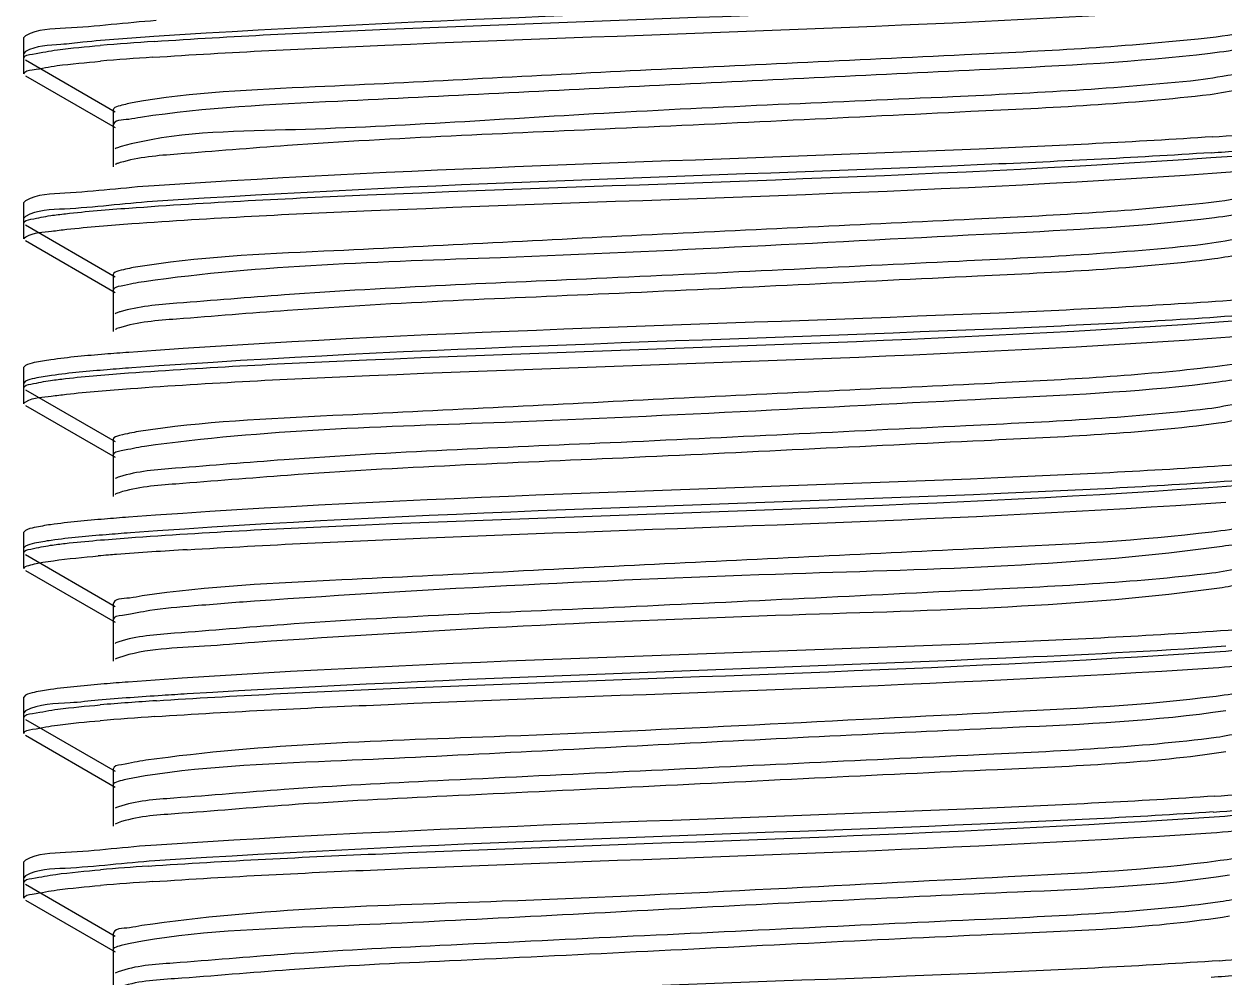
# Model space of a CAD drawing. Extents: x 1382187 to 1725648, y 860327 to 1571294.
# Drawn here: x 1506708.5 to 1506881.7, y 1253010.8 to 1253148.5 of the extents above; entities that cross this region are included whole.
import ezdxf

# ---------------------------------------------------------------- set-up
doc = ezdxf.new("R2010")
doc.units = 0
doc.header["$LTSCALE"] = 1000
doc.header["$MEASUREMENT"] = 0

msp = doc.modelspace()

# ---------------------------------------------------------------- linework, layer by layer
at = {"linetype": 'Continuous'}
for p, q in [((1506708.69, 1253146.79), (1506708.46, 1253146.52)), ((1506708.46, 1253143.55), (1506708.46, 1253146.52)), ((1506708.46, 1253143.55), (1506708.46, 1253146.52)), ((1506708.69, 1253144.51), (1506708.46, 1253144.25)), ((1506708.46, 1253141.27), (1506708.46, 1253144.25)), ((1506708.46, 1253141.27), (1506708.46, 1253144.25)), ((1506708.69, 1253143.29), (1506721.61, 1253135.8)), ((1506708.69, 1253141.01), (1506721.61, 1253133.53)), ((1506721.35, 1253136.11), (1506721.35, 1253130.15)), ((1506721.35, 1253133.83), (1506721.35, 1253127.87)), ((1506708.69, 1253122.97), (1506708.46, 1253122.71)), ((1506708.46, 1253119.73), (1506708.46, 1253122.71)), ((1506708.46, 1253119.73), (1506708.46, 1253122.71)), ((1506708.69, 1253120.69), (1506708.46, 1253120.43)), ((1506708.46, 1253117.46), (1506708.46, 1253120.43)), ((1506708.46, 1253117.46), (1506708.46, 1253120.43)), ((1506708.69, 1253119.47), (1506721.61, 1253111.99)), ((1506708.69, 1253117.2), (1506721.61, 1253109.71)), ((1506721.35, 1253112.29), (1506721.35, 1253106.34)), ((1506721.35, 1253110.01), (1506721.35, 1253104.06)), ((1506708.69, 1253099.16), (1506708.46, 1253098.9)), ((1506708.46, 1253095.92), (1506708.46, 1253098.9)), ((1506708.46, 1253095.92), (1506708.46, 1253098.9)), ((1506708.69, 1253096.88), (1506708.46, 1253096.62)), ((1506708.46, 1253093.64), (1506708.46, 1253096.62)), ((1506708.46, 1253093.64), (1506708.46, 1253096.62)), ((1506708.69, 1253095.66), (1506721.61, 1253088.18)), ((1506708.69, 1253093.38), (1506721.61, 1253085.9)), ((1506721.35, 1253088.48), (1506721.35, 1253082.53)), ((1506721.35, 1253086.2), (1506721.35, 1253080.25)), ((1506708.69, 1253075.35), (1506708.46, 1253075.09)), ((1506708.46, 1253072.11), (1506708.46, 1253075.09)), ((1506708.46, 1253072.11), (1506708.46, 1253075.09)), ((1506708.69, 1253073.07), (1506708.46, 1253072.81)), ((1506708.46, 1253069.83), (1506708.46, 1253072.81)), ((1506708.46, 1253069.83), (1506708.46, 1253072.81)), ((1506708.69, 1253071.85), (1506721.61, 1253064.37)), ((1506708.69, 1253069.57), (1506721.61, 1253062.09)), ((1506721.35, 1253064.67), (1506721.35, 1253058.71)), ((1506721.35, 1253062.39), (1506721.35, 1253056.44)), ((1506708.69, 1253051.53), (1506708.46, 1253051.27)), ((1506708.46, 1253048.3), (1506708.46, 1253051.27)), ((1506708.46, 1253048.3), (1506708.46, 1253051.27)), ((1506708.69, 1253049.26), (1506708.46, 1253048.99)), ((1506708.46, 1253046.02), (1506708.46, 1253048.99)), ((1506708.46, 1253046.02), (1506708.46, 1253048.99)), ((1506708.69, 1253048.04), (1506721.61, 1253040.55)), ((1506708.69, 1253045.76), (1506721.61, 1253038.27)), ((1506721.35, 1253040.85), (1506721.35, 1253034.9)), ((1506721.35, 1253038.58), (1506721.35, 1253032.62)), ((1506722.07, 1253033.12), (1506721.61, 1253032.92)), ((1506708.69, 1253027.72), (1506708.46, 1253027.46)), ((1506708.46, 1253024.48), (1506708.46, 1253027.46)), ((1506708.46, 1253024.48), (1506708.46, 1253027.46)), ((1506708.69, 1253025.44), (1506708.46, 1253025.18)), ((1506708.46, 1253022.2), (1506708.46, 1253025.18)), ((1506708.46, 1253022.2), (1506708.46, 1253025.18)), ((1506708.69, 1253024.22), (1506721.61, 1253016.74)), ((1506708.69, 1253021.94), (1506721.61, 1253014.46)), ((1506721.35, 1253017.04), (1506721.35, 1253011.09)), ((1506721.35, 1253014.76), (1506721.35, 1253008.81)), ((1506722.04, 1253011.58), (1506721.61, 1253011.39))]:
    msp.add_line(p, q, dxfattribs=at)
for centre, radius, start, end in [((1506754.91, 1252723.46), 423.41, 93.7453, 94.7999), ((1506754.63, 1252724.73), 419.86, 93.7678, 94.8005), ((1506852.38, 1253556.48), 425.19, 273.7335, 274.8002), ((1506852.12, 1253557.5), 428.51, 273.7127, 274.7998), ((1506748.96, 1252723.18), 349.74, 94.4537, 94.6434), ((1506766.77, 1252485.21), 588.37, 93.38519, 94.38326), ((1506744.52, 1252777.7), 295.04, 94.6411, 94.9251), ((1506755.33, 1252622.87), 428.77, 93.7117, 94.7991), ((1506755.06, 1252623.99), 425.36, 93.7331, 94.7996), ((1506852.8, 1253455.84), 419.79, 273.7678, 274.801), ((1506852.53, 1253457.05), 423.29, 273.7455, 274.8005), ((1506753.73, 1252619.27), 408.49, 93.8394, 94.8036), ((1506754.64, 1252605.48), 420.04, 93.7667, 94.8004), ((1506853.73, 1253420.3), 408.03, 273.8422, 274.8038), ((1506852.13, 1253438.28), 428.35, 273.7137, 274.7998)]:
    msp.add_arc(centre, radius, start, end, dxfattribs=at)
for points, knots in [([(1506881.28, 1253153.8), (1506870.11, 1253153.04), (1506818.76, 1253150.56), (1506767.35, 1253149.34), (1506727.22, 1253146.66)], [0, 0, 0, 0, 0.217709, 1, 1, 1, 1]), ([(1506727.25, 1253145.97), (1506738.45, 1253146.72), (1506789.39, 1253149.16), (1506840.38, 1253150.38), (1506880.07, 1253153.03)], [0, 0, 0, 0, 0.220122, 1, 1, 1, 1]), ([(1506727.03, 1253143.68), (1506738.2, 1253144.42), (1506789.14, 1253146.87), (1506840.14, 1253148.1), (1506879.86, 1253150.73)], [0, 0, 0, 0, 0.219436, 1, 1, 1, 1]), ([(1506727.56, 1253148.97), (1506723.19, 1253148.68), (1506717.07, 1253147.83), (1506710.39, 1253147.76), (1506708.69, 1253146.79)], [0, 0, 0, 0, 0.691379, 1, 1, 1, 1]), ([(1506877.99, 1253146.32), (1506866.79, 1253145.13), (1506839.43, 1253143.74), (1506796.9, 1253141.84), (1506756.89, 1253139.59), (1506732.79, 1253138.65), (1506724.1, 1253137.09)], [0, 0, 0, 0, 0.219121, 0.532661, 0.828235, 1, 1, 1, 1]), ([(1506885.81, 1253147.71), (1506885.52, 1253147.54), (1506882.94, 1253146.8), (1506880.3, 1253146.56), (1506877.99, 1253146.32)], [0, 0, 0, 0, 0.126652, 1, 1, 1, 1]), ([(1506708.46, 1253143.55), (1506708.46, 1253144), (1506710.87, 1253144.27), (1506712.07, 1253144.61), (1506713.28, 1253144.76)], [0, 0, 0, 0, 0.27078, 1, 1, 1, 1]), ([(1506716.95, 1253145.86), (1506715.9, 1253145.76), (1506713.17, 1253145.37), (1506710.19, 1253145.37), (1506708.69, 1253144.51)], [0, 0, 0, 0, 0.378636, 1, 1, 1, 1]), ([(1506885.81, 1253145.43), (1506885.57, 1253145.29), (1506883.57, 1253144.66), (1506881.51, 1253144.45), (1506879.72, 1253144.24)], [0, 0, 0, 0, 0.133308, 1, 1, 1, 1]), ([(1506879.72, 1253144.24), (1506869.17, 1253142.97), (1506842.62, 1253141.65), (1506800.63, 1253139.68), (1506759.77, 1253137.56), (1506734.71, 1253136.42), (1506725.29, 1253135)], [0, 0, 0, 0, 0.206117, 0.514731, 0.815242, 1, 1, 1, 1]), ([(1506708.46, 1253141.27), (1506708.46, 1253141.72), (1506710.84, 1253141.99), (1506712.04, 1253142.32), (1506713.23, 1253142.47)], [0, 0, 0, 0, 0.27093, 1, 1, 1, 1]), ([(1506886.07, 1253142.06), (1506886.08, 1253141.32), (1506881.93, 1253141.18), (1506880.01, 1253140.58), (1506877.99, 1253140.37)], [0, 0, 0, 0, 0.266577, 1, 1, 1, 1]), ([(1506877.99, 1253140.37), (1506866.23, 1253139.11), (1506837.61, 1253137.66), (1506793.59, 1253135.92), (1506753.77, 1253133.03), (1506730.14, 1253132.92), (1506722.48, 1253130.78)], [0, 0, 0, 0, 0.227626, 0.551567, 0.846917, 1, 1, 1, 1]), ([(1506886.07, 1253139.78), (1506886.08, 1253139.19), (1506882.87, 1253138.92), (1506881.31, 1253138.47), (1506879.72, 1253138.28)], [0, 0, 0, 0, 0.269457, 1, 1, 1, 1]), ([(1506879.72, 1253138.28), (1506868.26, 1253136.91), (1506839.58, 1253135.59), (1506795.2, 1253133.34), (1506756.91, 1253131.83), (1506733.17, 1253129.88), (1506725.01, 1253129.26), (1506722.34, 1253128.46)], [0, 0, 0, 0, 0.219547, 0.545427, 0.845963, 0.946941, 1, 1, 1, 1]), ([(1506724.1, 1253137.09), (1506723.41, 1253136.96), (1506722.63, 1253136.78), (1506721.35, 1253136.39), (1506721.35, 1253136.11)], [0, 0, 0, 0, 0.713758, 1, 1, 1, 1]), ([(1506725.29, 1253135), (1506724.72, 1253134.92), (1506723.6, 1253134.6), (1506721.36, 1253134.63), (1506721.35, 1253133.83)], [0, 0, 0, 0, 0.420827, 1, 1, 1, 1]), ([(1506722.48, 1253130.78), (1506722.31, 1253130.73), (1506722.01, 1253130.64), (1506721.73, 1253130.52), (1506721.61, 1253130.45)], [0, 0, 0, 0, 0.576078, 1, 1, 1, 1]), ([(1506880.07, 1253132.19), (1506868.85, 1253131.44), (1506817.91, 1253129), (1506766.91, 1253127.78), (1506727.25, 1253125.13)], [0, 0, 0, 0, 0.220491, 1, 1, 1, 1]), ([(1506723.59, 1253121.9), (1506735.06, 1253122.74), (1506788.45, 1253125.35), (1506841.91, 1253126.4), (1506883.74, 1253129.47)], [0, 0, 0, 0, 0.215151, 1, 1, 1, 1]), ([(1506879.86, 1253129.9), (1506868.61, 1253129.15), (1506817.67, 1253126.71), (1506766.66, 1253125.5), (1506727.03, 1253122.84)], [0, 0, 0, 0, 0.221162, 1, 1, 1, 1]), ([(1506722.34, 1253128.46), (1506722.2, 1253128.42), (1506721.95, 1253128.34), (1506721.71, 1253128.23), (1506721.61, 1253128.18)], [0, 0, 0, 0, 0.568763, 1, 1, 1, 1]), ([(1506724.02, 1253119.65), (1506735.54, 1253120.49), (1506788.85, 1253123.08), (1506842.25, 1253124.13), (1506883.95, 1253127.21)], [0, 0, 0, 0, 0.216514, 1, 1, 1, 1]), ([(1506727.25, 1253125.13), (1506722.95, 1253124.85), (1506716.93, 1253124.01), (1506710.36, 1253123.93), (1506708.69, 1253122.97)], [0, 0, 0, 0, 0.691083, 1, 1, 1, 1]), ([(1506885.81, 1253123.9), (1506885.54, 1253123.74), (1506883.2, 1253123.04), (1506880.79, 1253122.82), (1506878.69, 1253122.58)], [0, 0, 0, 0, 0.129068, 1, 1, 1, 1]), ([(1506727.03, 1253122.84), (1506722.79, 1253122.55), (1506716.83, 1253121.73), (1506710.34, 1253121.64), (1506708.69, 1253120.69)], [0, 0, 0, 0, 0.690878, 1, 1, 1, 1]), ([(1506878.69, 1253122.58), (1506867.74, 1253121.37), (1506840.69, 1253120), (1506798.36, 1253118.07), (1506758, 1253115.88), (1506733.52, 1253114.85), (1506724.54, 1253113.35)], [0, 0, 0, 0, 0.214024, 0.525633, 0.823144, 1, 1, 1, 1]), ([(1506708.46, 1253119.73), (1506708.46, 1253120.11), (1506710.35, 1253120.42), (1506711.35, 1253120.68), (1506712.32, 1253120.82)], [0, 0, 0, 0, 0.274521, 1, 1, 1, 1]), ([(1506712.32, 1253120.82), (1506713.03, 1253120.92), (1506716.78, 1253121.38), (1506720.55, 1253121.68), (1506723.59, 1253121.9)], [0, 0, 0, 0, 0.191293, 1, 1, 1, 1]), ([(1506880.34, 1253120.5), (1506870.05, 1253119.21), (1506835.63, 1253117.57), (1506784.18, 1253114.66), (1506742.84, 1253113.68), (1506725.81, 1253111.27)], [0, 0, 0, 0, 0.201056, 0.666821, 1, 1, 1, 1]), ([(1506885.81, 1253121.62), (1506885.59, 1253121.49), (1506883.8, 1253120.9), (1506881.94, 1253120.7), (1506880.34, 1253120.5)], [0, 0, 0, 0, 0.136277, 1, 1, 1, 1]), ([(1506712.45, 1253118.56), (1506713.18, 1253118.66), (1506717.03, 1253119.12), (1506720.89, 1253119.43), (1506724.02, 1253119.65)], [0, 0, 0, 0, 0.191581, 1, 1, 1, 1]), ([(1506708.46, 1253117.46), (1506708.46, 1253117.58), (1506709.89, 1253118.47), (1506711.18, 1253118.38), (1506712.45, 1253118.56)], [0, 0, 0, 0, 0.088744, 1, 1, 1, 1]), ([(1506886.07, 1253118.25), (1506886.08, 1253117.57), (1506882.31, 1253117.37), (1506880.54, 1253116.83), (1506878.69, 1253116.63)], [0, 0, 0, 0, 0.267461, 1, 1, 1, 1]), ([(1506878.69, 1253116.63), (1506867.01, 1253115.33), (1506838.27, 1253113.97), (1506794.09, 1253111.77), (1506756.33, 1253110.26), (1506733, 1253108.33), (1506724.99, 1253107.71), (1506722.35, 1253106.93)], [0, 0, 0, 0, 0.225031, 0.550356, 0.847666, 0.947393, 1, 1, 1, 1]), ([(1506886.07, 1253115.97), (1506886.08, 1253115.43), (1506883.2, 1253115.12), (1506881.78, 1253114.73), (1506880.34, 1253114.55)], [0, 0, 0, 0, 0.270956, 1, 1, 1, 1]), ([(1506880.34, 1253114.55), (1506869, 1253113.12), (1506840.28, 1253111.83), (1506795.7, 1253109.53), (1506757.04, 1253108.05), (1506733.1, 1253106.04), (1506724.91, 1253105.45), (1506722.26, 1253104.62)], [0, 0, 0, 0, 0.216518, 0.543489, 0.846138, 0.947455, 1, 1, 1, 1]), ([(1506724.54, 1253113.35), (1506723.74, 1253113.22), (1506722.86, 1253113.01), (1506721.35, 1253112.61), (1506721.35, 1253112.29)], [0, 0, 0, 0, 0.71758, 1, 1, 1, 1]), ([(1506725.81, 1253111.27), (1506724.69, 1253111.11), (1506723.54, 1253110.81), (1506721.35, 1253110.44), (1506721.35, 1253110.01)], [0, 0, 0, 0, 0.724776, 1, 1, 1, 1]), ([(1506883.74, 1253108.63), (1506872.26, 1253107.79), (1506818.87, 1253105.19), (1506765.41, 1253104.14), (1506723.59, 1253101.06)], [0, 0, 0, 0, 0.215501, 1, 1, 1, 1]), ([(1506722.35, 1253106.93), (1506722.21, 1253106.89), (1506721.96, 1253106.81), (1506721.71, 1253106.7), (1506721.61, 1253106.64)], [0, 0, 0, 0, 0.569563, 1, 1, 1, 1]), ([(1506723.54, 1253098.08), (1506734.99, 1253098.93), (1506788.35, 1253101.53), (1506841.78, 1253102.59), (1506883.61, 1253105.65)], [0, 0, 0, 0, 0.214864, 1, 1, 1, 1]), ([(1506883.95, 1253106.37), (1506872.53, 1253105.53), (1506819.22, 1253102.92), (1506765.83, 1253101.85), (1506724.02, 1253098.82)], [0, 0, 0, 0, 0.21445, 1, 1, 1, 1]), ([(1506722.26, 1253104.62), (1506722.13, 1253104.58), (1506721.91, 1253104.51), (1506721.7, 1253104.41), (1506721.61, 1253104.36)], [0, 0, 0, 0, 0.563943, 1, 1, 1, 1]), ([(1506723.82, 1253095.83), (1506735.32, 1253096.67), (1506788.68, 1253099.27), (1506842.11, 1253100.31), (1506883.88, 1253103.39)], [0, 0, 0, 0, 0.21591, 1, 1, 1, 1]), ([(1506712.32, 1253099.98), (1506711.53, 1253099.87), (1506710.31, 1253099.66), (1506709.07, 1253099.38), (1506708.69, 1253099.16)], [0, 0, 0, 0, 0.643041, 1, 1, 1, 1]), ([(1506723.59, 1253101.06), (1506722.43, 1253100.98), (1506718.67, 1253100.68), (1506714.91, 1253100.35), (1506712.32, 1253099.98)], [0, 0, 0, 0, 0.307527, 1, 1, 1, 1]), ([(1506885.81, 1253100.09), (1506885.56, 1253099.94), (1506883.44, 1253099.29), (1506881.25, 1253099.07), (1506879.36, 1253098.85)], [0, 0, 0, 0, 0.131751, 1, 1, 1, 1]), ([(1506712.31, 1253097), (1506713.02, 1253097.1), (1506716.76, 1253097.56), (1506720.51, 1253097.86), (1506723.54, 1253098.08)], [0, 0, 0, 0, 0.191288, 1, 1, 1, 1]), ([(1506724.02, 1253098.82), (1506722.83, 1253098.73), (1506718.97, 1253098.43), (1506715.11, 1253098.09), (1506712.45, 1253097.72)], [0, 0, 0, 0, 0.307193, 1, 1, 1, 1]), ([(1506879.36, 1253098.85), (1506868.66, 1253097.6), (1506841.94, 1253096.26), (1506799.82, 1253094.3), (1506759.13, 1253092.16), (1506734.28, 1253091.06), (1506725.01, 1253089.62)], [0, 0, 0, 0, 0.208942, 0.518626, 0.818065, 1, 1, 1, 1]), ([(1506885.81, 1253097.81), (1506885.61, 1253097.69), (1506884.02, 1253097.15), (1506882.36, 1253096.95), (1506880.93, 1253096.76)], [0, 0, 0, 0, 0.139499, 1, 1, 1, 1]), ([(1506708.46, 1253095.92), (1506708.46, 1253096.29), (1506710.35, 1253096.61), (1506711.34, 1253096.87), (1506712.31, 1253097)], [0, 0, 0, 0, 0.27458, 1, 1, 1, 1]), ([(1506712.45, 1253097.72), (1506711.63, 1253097.61), (1506710.37, 1253097.39), (1506709.09, 1253097.11), (1506708.69, 1253096.88)], [0, 0, 0, 0, 0.644396, 1, 1, 1, 1]), ([(1506880.93, 1253096.76), (1506870.8, 1253095.42), (1506836.39, 1253093.82), (1506784.76, 1253090.86), (1506743.07, 1253089.89), (1506725.85, 1253087.46)], [0, 0, 0, 0, 0.197391, 0.664053, 1, 1, 1, 1]), ([(1506708.46, 1253093.64), (1506708.46, 1253093.77), (1506709.86, 1253094.65), (1506711.15, 1253094.56), (1506712.4, 1253094.74)], [0, 0, 0, 0, 0.088999, 1, 1, 1, 1]), ([(1506712.4, 1253094.74), (1506713.12, 1253094.84), (1506716.92, 1253095.3), (1506720.73, 1253095.6), (1506723.82, 1253095.83)], [0, 0, 0, 0, 0.19155, 1, 1, 1, 1]), ([(1506886.07, 1253094.43), (1506886.08, 1253093.81), (1506882.67, 1253093.57), (1506881.04, 1253093.09), (1506879.36, 1253092.89)], [0, 0, 0, 0, 0.26872, 1, 1, 1, 1]), ([(1506879.36, 1253092.89), (1506867.77, 1253091.54), (1506838.96, 1253090.21), (1506794.55, 1253087.96), (1506756.4, 1253086.47), (1506732.89, 1253084.49), (1506724.85, 1253083.9), (1506722.25, 1253083.09)], [0, 0, 0, 0, 0.222247, 0.54883, 0.84818, 0.948106, 1, 1, 1, 1]), ([(1506886.07, 1253092.15), (1506886.08, 1253091.67), (1506883.52, 1253091.33), (1506882.22, 1253090.98), (1506880.93, 1253090.81)], [0, 0, 0, 0, 0.272705, 1, 1, 1, 1]), ([(1506725.01, 1253089.62), (1506724.09, 1253089.47), (1506723.11, 1253089.23), (1506721.35, 1253088.84), (1506721.35, 1253088.48)], [0, 0, 0, 0, 0.72077, 1, 1, 1, 1]), ([(1506880.93, 1253090.81), (1506869.72, 1253089.32), (1506840.98, 1253088.08), (1506796.22, 1253085.73), (1506757.2, 1253084.27), (1506733.06, 1253082.21), (1506724.82, 1253081.64), (1506722.19, 1253080.79)], [0, 0, 0, 0, 0.213335, 0.5413, 0.846112, 0.947854, 1, 1, 1, 1]), ([(1506725.85, 1253087.46), (1506724.72, 1253087.3), (1506723.56, 1253087), (1506721.35, 1253086.63), (1506721.35, 1253086.2)], [0, 0, 0, 0, 0.724921, 1, 1, 1, 1]), ([(1506883.61, 1253084.81), (1506872.11, 1253083.97), (1506818.75, 1253081.37), (1506765.31, 1253080.32), (1506723.55, 1253077.25)], [0, 0, 0, 0, 0.215909, 1, 1, 1, 1]), ([(1506722.25, 1253083.09), (1506722.13, 1253083.05), (1506721.91, 1253082.97), (1506721.7, 1253082.88), (1506721.61, 1253082.83)], [0, 0, 0, 0, 0.563695, 1, 1, 1, 1]), ([(1506883.88, 1253082.55), (1506872.44, 1253081.71), (1506819.08, 1253079.11), (1506765.64, 1253078.05), (1506723.82, 1253074.99)], [0, 0, 0, 0, 0.214858, 1, 1, 1, 1]), ([(1506722.19, 1253080.79), (1506722.08, 1253080.75), (1506721.88, 1253080.68), (1506721.69, 1253080.6), (1506721.61, 1253080.55)], [0, 0, 0, 0, 0.559588, 1, 1, 1, 1]), ([(1506723.48, 1253074.27), (1506734.9, 1253075.11), (1506788.21, 1253077.71), (1506841.6, 1253078.78), (1506883.41, 1253081.82)], [0, 0, 0, 0, 0.214461, 1, 1, 1, 1]), ([(1506732.03, 1253072.55), (1506743.62, 1253073.25), (1506793.6, 1253075.59), (1506843.64, 1253076.76), (1506881.98, 1253079.44)], [0, 0, 0, 0, 0.231984, 1, 1, 1, 1]), ([(1506723.55, 1253077.25), (1506722.39, 1253077.16), (1506718.64, 1253076.87), (1506714.89, 1253076.53), (1506712.31, 1253076.17)], [0, 0, 0, 0, 0.307541, 1, 1, 1, 1]), ([(1506712.31, 1253076.17), (1506711.52, 1253076.05), (1506710.31, 1253075.84), (1506709.07, 1253075.57), (1506708.69, 1253075.35)], [0, 0, 0, 0, 0.64291, 1, 1, 1, 1]), ([(1506885.81, 1253076.27), (1506885.58, 1253076.14), (1506883.68, 1253075.53), (1506881.7, 1253075.32), (1506880, 1253075.11)], [0, 0, 0, 0, 0.134595, 1, 1, 1, 1]), ([(1506712.4, 1253073.9), (1506711.59, 1253073.79), (1506710.35, 1253073.57), (1506709.08, 1253073.29), (1506708.69, 1253073.07)], [0, 0, 0, 0, 0.643866, 1, 1, 1, 1]), ([(1506712.29, 1253073.19), (1506713, 1253073.29), (1506716.72, 1253073.75), (1506720.46, 1253074.04), (1506723.48, 1253074.27)], [0, 0, 0, 0, 0.191269, 1, 1, 1, 1]), ([(1506723.82, 1253074.99), (1506722.65, 1253074.9), (1506718.83, 1253074.61), (1506715.02, 1253074.27), (1506712.4, 1253073.9)], [0, 0, 0, 0, 0.307247, 1, 1, 1, 1]), ([(1506880, 1253075.11), (1506869.56, 1253073.83), (1506843.17, 1253072.53), (1506801.28, 1253070.54), (1506760.29, 1253068.44), (1506735.06, 1253067.28), (1506725.52, 1253065.88)], [0, 0, 0, 0, 0.203871, 0.511633, 0.812997, 1, 1, 1, 1]), ([(1506885.81, 1253073.99), (1506885.63, 1253073.89), (1506884.22, 1253073.39), (1506882.75, 1253073.2), (1506881.49, 1253073.03)], [0, 0, 0, 0, 0.14301, 1, 1, 1, 1]), ([(1506708.46, 1253072.11), (1506708.46, 1253072.48), (1506710.34, 1253072.8), (1506711.33, 1253073.05), (1506712.29, 1253073.19)], [0, 0, 0, 0, 0.274663, 1, 1, 1, 1]), ([(1506881.49, 1253073.03), (1506860.96, 1253070.15), (1506814.16, 1253069.25), (1506767.6, 1253066.92), (1506741.73, 1253065.11)], [0, 0, 0, 0, 0.444316, 1, 1, 1, 1]), ([(1506708.46, 1253069.83), (1506708.46, 1253070.1), (1506709.75, 1253070.45), (1506710.5, 1253070.62), (1506711.18, 1253070.74)], [0, 0, 0, 0, 0.282211, 1, 1, 1, 1]), ([(1506711.18, 1253070.74), (1506711.69, 1253070.82), (1506714.35, 1253071.21), (1506717.02, 1253071.46), (1506719.19, 1253071.65)], [0, 0, 0, 0, 0.190526, 1, 1, 1, 1]), ([(1506886.07, 1253070.62), (1506886.08, 1253070.05), (1506883.02, 1253069.77), (1506881.52, 1253069.34), (1506880, 1253069.16)], [0, 0, 0, 0, 0.270092, 1, 1, 1, 1]), ([(1506880, 1253069.16), (1506868.52, 1253067.76), (1506839.67, 1253066.45), (1506795.04, 1253064.15), (1506756.51, 1253062.69), (1506732.82, 1253060.65), (1506724.74, 1253060.09), (1506722.17, 1253059.25)], [0, 0, 0, 0, 0.21928, 0.546995, 0.848437, 0.948667, 1, 1, 1, 1]), ([(1506886.07, 1253068.34), (1506886.07, 1253067.9), (1506883.82, 1253067.54), (1506882.64, 1253067.23), (1506881.49, 1253067.07)], [0, 0, 0, 0, 0.274738, 1, 1, 1, 1]), ([(1506881.49, 1253067.07), (1506860.96, 1253064.2), (1506814.16, 1253063.3), (1506767.6, 1253060.97), (1506741.73, 1253059.16)], [0, 0, 0, 0, 0.444316, 1, 1, 1, 1]), ([(1506725.52, 1253065.88), (1506724.91, 1253065.79), (1506723.73, 1253065.45), (1506721.36, 1253065.51), (1506721.35, 1253064.67)], [0, 0, 0, 0, 0.421419, 1, 1, 1, 1]), ([(1506741.73, 1253065.11), (1506738.83, 1253064.91), (1506733.92, 1253064.5), (1506727.14, 1253063.95), (1506723.95, 1253063.23), (1506721.35, 1253062.89), (1506721.35, 1253062.39)], [0, 0, 0, 0, 0.421295, 0.734581, 0.927904, 1, 1, 1, 1]), ([(1506883.41, 1253060.98), (1506871.88, 1253060.15), (1506818.57, 1253057.55), (1506765.18, 1253056.51), (1506723.48, 1253053.43)], [0, 0, 0, 0, 0.216509, 1, 1, 1, 1]), ([(1506880.39, 1253057.8), (1506884.64, 1253058.08), (1506890.59, 1253058.91), (1506897.08, 1253058.99), (1506898.74, 1253059.94)], [0, 0, 0, 0, 0.690867, 1, 1, 1, 1]), ([(1506722.17, 1253059.25), (1506722.06, 1253059.21), (1506721.87, 1253059.15), (1506721.69, 1253059.06), (1506721.61, 1253059.02)], [0, 0, 0, 0, 0.558418, 1, 1, 1, 1]), ([(1506741.73, 1253059.16), (1506739.33, 1253058.99), (1506732.81, 1253058.37), (1506726.08, 1253058.29), (1506722.12, 1253056.96)], [0, 0, 0, 0, 0.365224, 1, 1, 1, 1]), ([(1506881.98, 1253058.6), (1506871.41, 1253057.86), (1506821.42, 1253055.43), (1506771.4, 1253054.1), (1506732.03, 1253051.72)], [0, 0, 0, 0, 0.211795, 1, 1, 1, 1]), ([(1506722.12, 1253056.96), (1506722.03, 1253056.92), (1506721.85, 1253056.86), (1506721.68, 1253056.78), (1506721.61, 1253056.74)], [0, 0, 0, 0, 0.555805, 1, 1, 1, 1]), ([(1506727.57, 1253050.74), (1506738.83, 1253051.48), (1506789.76, 1253053.92), (1506840.76, 1253055.14), (1506880.39, 1253057.8)], [0, 0, 0, 0, 0.221183, 1, 1, 1, 1]), ([(1506880.18, 1253055.5), (1506884.48, 1253055.79), (1506890.5, 1253056.62), (1506897.07, 1253056.7), (1506898.74, 1253057.66)], [0, 0, 0, 0, 0.691069, 1, 1, 1, 1]), ([(1506727.36, 1253048.45), (1506738.58, 1253049.19), (1506789.52, 1253051.64), (1506840.52, 1253052.86), (1506880.18, 1253055.5)], [0, 0, 0, 0, 0.220503, 1, 1, 1, 1]), ([(1506723.48, 1253053.43), (1506722.33, 1253053.35), (1506718.6, 1253053.05), (1506714.86, 1253052.72), (1506712.29, 1253052.35)], [0, 0, 0, 0, 0.307562, 1, 1, 1, 1]), ([(1506712.29, 1253052.35), (1506711.5, 1253052.24), (1506710.3, 1253052.03), (1506709.07, 1253051.75), (1506708.69, 1253051.53)], [0, 0, 0, 0, 0.642729, 1, 1, 1, 1]), ([(1506732.03, 1253051.72), (1506730.82, 1253051.65), (1506726.54, 1253051.38), (1506722.26, 1253051.08), (1506719.19, 1253050.81)], [0, 0, 0, 0, 0.281872, 1, 1, 1, 1]), ([(1506880.61, 1253051.37), (1506870.43, 1253050.07), (1506836.15, 1253048.44), (1506784.69, 1253045.54), (1506743.24, 1253044.52), (1506726.05, 1253042.14)], [0, 0, 0, 0, 0.198812, 0.663944, 1, 1, 1, 1]), ([(1506885.81, 1253052.46), (1506885.6, 1253052.34), (1506883.9, 1253051.77), (1506882.13, 1253051.57), (1506880.61, 1253051.37)], [0, 0, 0, 0, 0.137672, 1, 1, 1, 1]), ([(1506708.46, 1253048.3), (1506708.46, 1253048.75), (1506710.9, 1253049.02), (1506712.12, 1253049.36), (1506713.34, 1253049.52)], [0, 0, 0, 0, 0.27058, 1, 1, 1, 1]), ([(1506719.19, 1253050.81), (1506717.84, 1253050.69), (1506714.38, 1253050.23), (1506710.58, 1253050.35), (1506708.69, 1253049.26)], [0, 0, 0, 0, 0.383253, 1, 1, 1, 1]), ([(1506882.02, 1253049.29), (1506871.84, 1253047.78), (1506844.93, 1253046.61), (1506801.84, 1253044.49), (1506759.54, 1253042.18), (1506733.6, 1253041.24), (1506724.18, 1253039.57)], [0, 0, 0, 0, 0.195338, 0.50968, 0.818636, 1, 1, 1, 1]), ([(1506708.46, 1253046.02), (1506708.46, 1253046.47), (1506710.88, 1253046.74), (1506712.09, 1253047.08), (1506713.3, 1253047.23)], [0, 0, 0, 0, 0.270704, 1, 1, 1, 1]), ([(1506886.07, 1253046.81), (1506886.08, 1253046.29), (1506883.35, 1253045.97), (1506881.98, 1253045.6), (1506880.61, 1253045.42)], [0, 0, 0, 0, 0.271698, 1, 1, 1, 1]), ([(1506880.61, 1253045.42), (1506869.26, 1253043.96), (1506840.39, 1253042.67), (1506802.91, 1253040.83), (1506769.48, 1253039.23), (1506748.06, 1253038.19), (1506732.77, 1253036.82), (1506724.65, 1253036.29), (1506722.1, 1253035.41)], [0, 0, 0, 0, 0.216147, 0.544888, 0.708735, 0.848475, 0.949101, 1, 1, 1, 1]), ([(1506882.02, 1253043.34), (1506871.1, 1253041.71), (1506842.4, 1253040.57), (1506804.91, 1253038.63), (1506770.81, 1253037.02), (1506748.77, 1253035.96), (1506733.05, 1253034.55), (1506724.68, 1253034.03), (1506722.07, 1253033.12)], [0, 0, 0, 0, 0.206553, 0.536269, 0.702877, 0.845559, 0.948364, 1, 1, 1, 1]), ([(1506726.05, 1253042.14), (1506724.87, 1253041.98), (1506723.67, 1253041.66), (1506721.35, 1253041.31), (1506721.35, 1253040.85)], [0, 0, 0, 0, 0.725745, 1, 1, 1, 1]), ([(1506724.18, 1253039.57), (1506723.47, 1253039.45), (1506722.68, 1253039.26), (1506721.35, 1253038.87), (1506721.35, 1253038.58)], [0, 0, 0, 0, 0.714864, 1, 1, 1, 1]), ([(1506722.1, 1253035.41), (1506722.01, 1253035.38), (1506721.84, 1253035.32), (1506721.68, 1253035.24), (1506721.61, 1253035.2)], [0, 0, 0, 0, 0.553679, 1, 1, 1, 1]), ([(1506880.39, 1253036.96), (1506869.23, 1253036.21), (1506818.29, 1253033.76), (1506767.29, 1253032.53), (1506727.57, 1253029.9)], [0, 0, 0, 0, 0.219427, 1, 1, 1, 1]), ([(1506881.08, 1253034.03), (1506885.16, 1253034.31), (1506890.9, 1253035.1), (1506897.14, 1253035.21), (1506898.74, 1253036.13)], [0, 0, 0, 0, 0.690197, 1, 1, 1, 1]), ([(1506726.37, 1253026.85), (1506737.66, 1253027.62), (1506789.23, 1253030.1), (1506840.86, 1253031.29), (1506881.08, 1253034.03)], [0, 0, 0, 0, 0.219129, 1, 1, 1, 1]), ([(1506880.18, 1253034.67), (1506868.98, 1253033.92), (1506818.04, 1253031.48), (1506767.05, 1253030.25), (1506727.36, 1253027.61)], [0, 0, 0, 0, 0.220112, 1, 1, 1, 1]), ([(1506879.87, 1253031.67), (1506884.25, 1253031.96), (1506890.36, 1253032.81), (1506897.04, 1253032.88), (1506898.74, 1253033.85)], [0, 0, 0, 0, 0.691359, 1, 1, 1, 1]), ([(1506727.05, 1253024.61), (1506738.21, 1253025.36), (1506789.16, 1253027.81), (1506840.16, 1253029.04), (1506879.87, 1253031.67)], [0, 0, 0, 0, 0.21947, 1, 1, 1, 1]), ([(1506727.57, 1253029.9), (1506723.2, 1253029.61), (1506717.07, 1253028.76), (1506710.39, 1253028.7), (1506708.69, 1253027.72)], [0, 0, 0, 0, 0.691388, 1, 1, 1, 1]), ([(1506885.81, 1253028.65), (1506885.62, 1253028.54), (1506884.11, 1253028.01), (1506882.53, 1253027.82), (1506881.19, 1253027.64)], [0, 0, 0, 0, 0.140996, 1, 1, 1, 1]), ([(1506727.36, 1253027.61), (1506723.04, 1253027.32), (1506716.98, 1253026.48), (1506710.37, 1253026.41), (1506708.69, 1253025.44)], [0, 0, 0, 0, 0.691194, 1, 1, 1, 1]), ([(1506881.19, 1253027.64), (1506871.04, 1253026.26), (1506836.39, 1253024.68), (1506784.57, 1253021.63), (1506742.67, 1253020.78), (1506725.47, 1253018.25)], [0, 0, 0, 0, 0.196859, 0.665778, 1, 1, 1, 1]), ([(1506708.46, 1253024.48), (1506708.46, 1253024.92), (1506710.74, 1253025.2), (1506711.89, 1253025.51), (1506713.04, 1253025.66)], [0, 0, 0, 0, 0.271578, 1, 1, 1, 1]), ([(1506882.52, 1253025.55), (1506872.42, 1253023.95), (1506845.35, 1253022.86), (1506801.91, 1253020.68), (1506759.26, 1253018.3), (1506733.14, 1253017.46), (1506723.8, 1253015.69)], [0, 0, 0, 0, 0.192978, 0.509549, 0.82079, 1, 1, 1, 1]), ([(1506708.46, 1253022.2), (1506708.46, 1253022.65), (1506710.84, 1253022.93), (1506712.04, 1253023.26), (1506713.24, 1253023.41)], [0, 0, 0, 0, 0.270922, 1, 1, 1, 1]), ([(1506881.19, 1253021.68), (1506869.97, 1253020.16), (1506841.1, 1253018.92), (1506803.54, 1253017.04), (1506769.8, 1253015.43), (1506748.15, 1253014.39), (1506732.76, 1253012.99), (1506724.57, 1253012.48), (1506722.04, 1253011.58)], [0, 0, 0, 0, 0.212866, 0.542542, 0.70756, 0.848323, 0.949425, 1, 1, 1, 1]), ([(1506886.07, 1253023), (1506886.08, 1253022.53), (1506883.66, 1253022.18), (1506882.41, 1253021.85), (1506881.19, 1253021.68)], [0, 0, 0, 0, 0.273505, 1, 1, 1, 1]), ([(1506725.47, 1253018.25), (1506724.87, 1253018.16), (1506723.71, 1253017.82), (1506721.35, 1253017.88), (1506721.35, 1253017.04)], [0, 0, 0, 0, 0.421141, 1, 1, 1, 1]), ([(1506882.52, 1253019.6), (1506871.77, 1253017.9), (1506843.1, 1253016.84), (1506805.58, 1253014.84), (1506771.2, 1253013.22), (1506748.92, 1253012.17), (1506733.06, 1253010.72), (1506724.63, 1253010.23), (1506722.03, 1253009.3)], [0, 0, 0, 0, 0.202975, 0.533469, 0.701272, 0.84507, 0.948501, 1, 1, 1, 1]), ([(1506723.8, 1253015.69), (1506723.18, 1253015.57), (1506722.48, 1253015.41), (1506721.35, 1253015.02), (1506721.35, 1253014.76)], [0, 0, 0, 0, 0.71113, 1, 1, 1, 1]), ([(1506881.08, 1253013.19), (1506869.79, 1253012.42), (1506818.23, 1253009.94), (1506766.6, 1253008.75), (1506726.37, 1253006.01)], [0, 0, 0, 0, 0.219054, 1, 1, 1, 1])]:
    msp.add_open_spline(points, degree=3, knots=knots, dxfattribs=at)
for points in [[(1506727.22, 1253146.66), (1506723.8, 1253146.44), (1506720.37, 1253146.19), (1506716.95, 1253145.86)], [(1506713.28, 1253144.76), (1506715.34, 1253145.02), (1506717.41, 1253145.21), (1506719.48, 1253145.39)], [(1506713.23, 1253142.47), (1506715.31, 1253142.74), (1506717.4, 1253142.93), (1506719.49, 1253143.11)], [(1506713.34, 1253049.52), (1506715.38, 1253049.77), (1506717.42, 1253049.96), (1506719.46, 1253050.14)], [(1506713.3, 1253047.23), (1506715.35, 1253047.49), (1506717.41, 1253047.68), (1506719.47, 1253047.86)], [(1506713.04, 1253025.66), (1506715.19, 1253025.94), (1506717.36, 1253026.14), (1506719.52, 1253026.33)], [(1506713.24, 1253023.41), (1506715.31, 1253023.67), (1506717.4, 1253023.87), (1506719.49, 1253024.05)]]:
    msp.add_open_spline(points, degree=3, dxfattribs=at)

doc.saveas('drawing.dxf')
